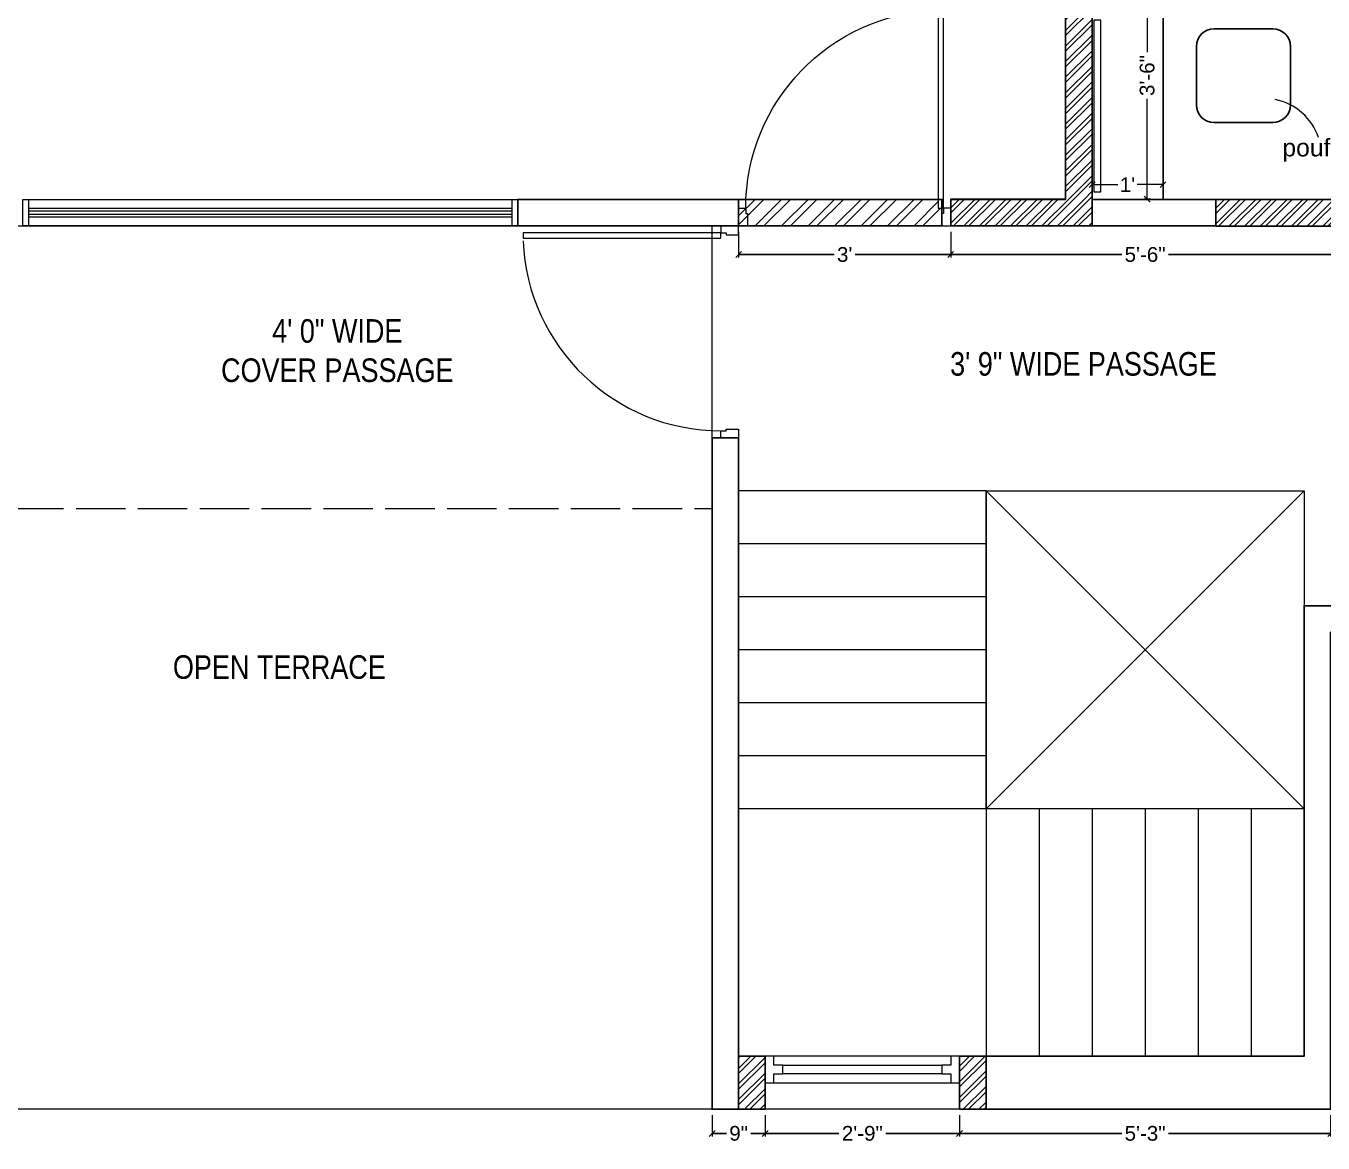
# Model space of a CAD drawing. Header units: millimetres. Extents: x 56222 to 154870, y -177588 to -121287.
# Drawn here: x 150050.4 to 150270.7, y -177398.4 to -177208.7 of the extents above; entities that cross this region are included whole.
import ezdxf

# ---------------------------------------------------------------- set-up
doc = ezdxf.new("R2010")
doc.units = ezdxf.units.MM
doc.header["$MEASUREMENT"] = 0
doc.header["$PDMODE"] = 35
doc.linetypes.add('ACAD_ISO02W100', pattern=[15, 12, -3])
doc.layers.get('Defpoints').update_dxf_attribs({"color": 220})
doc.layers.add('AR DOOR', color=40, linetype='Continuous')
doc.layers.add('AR ELE-5', color=134, linetype='Continuous')
for name, color, linetype, lineweight in [('dim05', 1, 'Continuous', 13), ('ELEVATION ( SPIRAL STAIR )', 250, 'Continuous', 9), ('FIRST FLOOR', 7, 'Continuous', 9), ('FIRST FLOOR ( DW_RAIL )', 7, 'Continuous', 9), ('FIRST FLOOR ( TEXT )', 7, 'Continuous', 9), ('FIRST FLOOR_( STAIR )', 251, 'Continuous', 9), ('FURNITURE', 32, 'Continuous', 9), ('GROUND FLOOR  ( PLINE )', 251, 'Continuous', 30), ('Labelling', 1, 'Continuous', 25), ('SECOND FLOOR', 7, 'Continuous', 9), ('SECOND FLOOR  ( PLINE )', 251, 'Continuous', 30), ('SECOND FLOOR ( DW_RAIL )', 7, 'Continuous', 9), ('SECOND FLOOR ( PLine )', 7, 'Continuous', 30), ('wall', 7, 'Continuous', 30), ('XX~SLAB ( BEAM )~ ( DIM )', 7, 'Continuous', 9)]:
    doc.layers.add(name, color=color, linetype=linetype, lineweight=lineweight)
doc.layers.add('XX~SLAB ( PLINE )', color=251, linetype='Continuous', plot=False)
doc.styles.add('Arial', font='arial.ttf')
doc.styles.add('KATHA', font='swissc.ttf')
doc.styles.get("Standard").update_dxf_attribs({"font": 'arial.ttf', "height": 6})
doc.styles.add('style4', font='ARIALN.TTF')
doc.dimstyles.new('ISO-25', dxfattribs={"dimtxt": 2.5, "dimasz": 1, "dimexe": 0.5, "dimexo": 1, "dimtad": 0, "dimdec": 1, "dimlunit": 4, "dimtxsty": 'Standard', "dimblk": 'OBLIQUE', "dimcen": 2.5, "dimclrd": 1, "dimclre": 1, "dimclrt": 5, "dimadec": 0, "dimazin": 0, "dimtfac": 1, "dimtdec": 1, "dimtmove": 0, "dimatfit": 3, "dimfxl": 1, "dimlwd": -1, "dimarcsym": 0})

# ---------------------------------------------------------------- blocks, each defined once
blk = doc.blocks.new('*U255')
for points in [[(0, 0), (0, 1120), (-30, 1120), (-30, 0)], [(40, 0), (0, 0), (0, -30), (-10, -30), (-10, -100), (40, -100)], [(-1160, 0), (-1120, 0), (-1120, -30), (-1110, -30), (-1110, -100), (-1160, -100)]]:
    blk.add_lwpolyline(points, close=True)
at = {"layer": 'AR ELE-5', "linetype": 'ByBlock', "ltscale": 15}
blk.add_arc((1.6, -0.7), 1121.6, 92.37301, 179.96526, dxfattribs=at)
blk = doc.blocks.new('*U256')
for points in [[(-1160, 0), (-1120, 0), (-1120, 30), (-1110, 30), (-1110, 100), (-1160, 100)], [(40, 0), (0, 0), (0, 30), (-10, 30), (-10, 100), (40, 100)], [(0, 0), (0, -1120), (-30, -1120), (-30, 0)]]:
    blk.add_lwpolyline(points, close=True)
at = {"layer": 'AR ELE-5', "linetype": 'ByBlock', "ltscale": 15}
blk.add_arc((1.6, 0.7), 1121.6, 180.03474, 267.62699, dxfattribs=at)
blk = doc.blocks.new('_Oblique')
at = {"layer": 'wall', "color": 0, "lineweight": -2}
blk.add_line((-0.5, -0.5), (0.5, 0.5), dxfattribs=at)
blk = doc.blocks.new('*D561')
at = {"layer": 'Defpoints', "color": 0, "transparency": 16777216}
for p in [(150171.45, -177242.64), (150207.45, -177242.65), (150207.45, -177247.52)]:
    blk.add_point(p, dxfattribs=at)
at = {"layer": 'dim05', "color": 5, "linetype": 'Continuous', "lineweight": -2, "transparency": 16777216}
for p, q in [((150171.45, -177243.64), (150171.45, -177248.02)), ((150207.45, -177243.65), (150207.45, -177248.02))]:
    blk.add_line(p, q, dxfattribs=at)
at = {"layer": 'dim05', "color": 5, "linetype": 'Continuous', "lineweight": 30, "transparency": 16777216}
for p, q in [((150171.45, -177247.52), (150187.68, -177247.52)), ((150207.45, -177247.52), (150191.22, -177247.52))]:
    blk.add_line(p, q, dxfattribs=at)
at = {"layer": 'dim05', "color": 5, "lineweight": 30, "transparency": 16777216, "rotation": 180}
blk.add_blockref('_Oblique', (150171.45, -177247.52), dxfattribs=at)
at = {"layer": 'dim05', "color": 5, "lineweight": 30, "transparency": 16777216}
blk.add_blockref('_Oblique', (150207.45, -177247.52), dxfattribs=at)
at = {"layer": 'dim05', "color": 5, "lineweight": 30, "transparency": 16777216, "insert": (150189.45, -177247.52), "char_height": 2.5, "attachment_point": 5, "style": 'Arial'}
blk.add_mtext("3'", dxfattribs=at)
blk = doc.blocks.new('*D562')
at = {"layer": 'Defpoints', "color": 0, "transparency": 16777216}
for p in [(150207.45, -177242.65), (150273.45, -177242.67), (150273.45, -177247.52)]:
    blk.add_point(p, dxfattribs=at)
at = {"layer": 'dim05', "color": 5, "linetype": 'Continuous', "lineweight": -2, "transparency": 16777216}
for p, q in [((150207.45, -177243.65), (150207.45, -177248.02)), ((150273.45, -177243.67), (150273.45, -177248.02))]:
    blk.add_line(p, q, dxfattribs=at)
at = {"layer": 'dim05', "color": 5, "linetype": 'Continuous', "lineweight": 30, "transparency": 16777216}
for p, q in [((150207.45, -177247.52), (150236.5, -177247.52)), ((150273.45, -177247.52), (150244.4, -177247.52))]:
    blk.add_line(p, q, dxfattribs=at)
at = {"layer": 'dim05', "color": 5, "lineweight": 30, "transparency": 16777216, "rotation": 180}
blk.add_blockref('_Oblique', (150207.45, -177247.52), dxfattribs=at)
at = {"layer": 'dim05', "color": 5, "lineweight": 30, "transparency": 16777216}
blk.add_blockref('_Oblique', (150273.45, -177247.52), dxfattribs=at)
at = {"layer": 'dim05', "color": 5, "transparency": 16777216, "insert": (150240.45, -177247.52), "char_height": 2.5, "attachment_point": 5, "style": 'Arial'}
blk.add_mtext('5\'-6"', dxfattribs=at)
blk = doc.blocks.new('*D564')
at = {"layer": 'Defpoints', "color": 0, "transparency": 16777216}
for p in [(150166.95, -177392.64), (150175.95, -177392.64), (150175.95, -177396.74)]:
    blk.add_point(p, dxfattribs=at)
at = {"layer": 'dim05', "color": 5, "linetype": 'Continuous', "lineweight": -2, "transparency": 16777216}
for p, q in [((150166.95, -177393.64), (150166.95, -177397.24)), ((150175.95, -177393.64), (150175.95, -177397.24))]:
    blk.add_line(p, q, dxfattribs=at)
at = {"layer": 'dim05', "color": 5, "linetype": 'Continuous', "lineweight": 30, "transparency": 16777216}
for p, q in [((150166.95, -177396.74), (150169.39, -177396.74)), ((150175.95, -177396.74), (150173.51, -177396.74))]:
    blk.add_line(p, q, dxfattribs=at)
at = {"layer": 'dim05', "color": 5, "lineweight": 30, "transparency": 16777216, "rotation": 180}
blk.add_blockref('_Oblique', (150166.95, -177396.74), dxfattribs=at)
at = {"layer": 'dim05', "color": 5, "lineweight": 30, "transparency": 16777216}
blk.add_blockref('_Oblique', (150175.95, -177396.74), dxfattribs=at)
at = {"layer": 'dim05', "color": 5, "lineweight": 30, "transparency": 16777216, "insert": (150171.45, -177396.74), "char_height": 2.5, "attachment_point": 5, "style": 'Arial'}
blk.add_mtext('9"', dxfattribs=at)
blk = doc.blocks.new('*D565')
at = {"layer": 'Defpoints', "color": 0, "transparency": 16777216}
for p in [(150175.95, -177392.64), (150208.95, -177392.64), (150208.95, -177396.74)]:
    blk.add_point(p, dxfattribs=at)
at = {"layer": 'dim05', "color": 5, "linetype": 'Continuous', "lineweight": -2, "transparency": 16777216}
for p, q in [((150175.95, -177393.64), (150175.95, -177397.24)), ((150208.95, -177393.64), (150208.95, -177397.24))]:
    blk.add_line(p, q, dxfattribs=at)
at = {"layer": 'dim05', "color": 5, "linetype": 'Continuous', "lineweight": 30, "transparency": 16777216}
for p, q in [((150175.95, -177396.74), (150188.48, -177396.74)), ((150208.95, -177396.74), (150196.42, -177396.74))]:
    blk.add_line(p, q, dxfattribs=at)
at = {"layer": 'dim05', "color": 5, "lineweight": 30, "transparency": 16777216, "rotation": 180}
blk.add_blockref('_Oblique', (150175.95, -177396.74), dxfattribs=at)
at = {"layer": 'dim05', "color": 5, "lineweight": 30, "transparency": 16777216}
blk.add_blockref('_Oblique', (150208.95, -177396.74), dxfattribs=at)
at = {"layer": 'dim05', "color": 5, "lineweight": 30, "transparency": 16777216, "insert": (150192.45, -177396.74), "char_height": 2.5, "attachment_point": 5, "style": 'Arial'}
blk.add_mtext('2\'-9"', dxfattribs=at)
blk = doc.blocks.new('*D566')
at = {"layer": 'Defpoints', "color": 0, "transparency": 16777216}
for p in [(150208.95, -177392.64), (150271.95, -177392.64), (150271.95, -177396.74)]:
    blk.add_point(p, dxfattribs=at)
at = {"layer": 'dim05', "color": 5, "linetype": 'Continuous', "lineweight": -2, "transparency": 16777216}
for p, q in [((150208.95, -177393.64), (150208.95, -177397.24)), ((150271.95, -177393.64), (150271.95, -177397.24))]:
    blk.add_line(p, q, dxfattribs=at)
at = {"layer": 'dim05', "color": 5, "linetype": 'Continuous', "lineweight": 30, "transparency": 16777216}
for p, q in [((150208.95, -177396.74), (150236.5, -177396.74)), ((150271.95, -177396.74), (150244.4, -177396.74))]:
    blk.add_line(p, q, dxfattribs=at)
at = {"layer": 'dim05', "color": 5, "lineweight": 30, "transparency": 16777216, "rotation": 180}
blk.add_blockref('_Oblique', (150208.95, -177396.74), dxfattribs=at)
at = {"layer": 'dim05', "color": 5, "lineweight": 30, "transparency": 16777216}
blk.add_blockref('_Oblique', (150271.95, -177396.74), dxfattribs=at)
at = {"layer": 'dim05', "color": 5, "lineweight": 30, "transparency": 16777216, "insert": (150240.45, -177396.74), "char_height": 2.5, "attachment_point": 5, "style": 'Arial'}
blk.add_mtext('5\'-3"', dxfattribs=at)
blk = doc.blocks.new('*D574')
at = {"layer": 'Defpoints', "color": 0, "transparency": 16777216}
for p in [(150231.45, -177235.64), (150231.45, -177238.14), (150243.5, -177238.14)]:
    blk.add_point(p, dxfattribs=at)
at = {"layer": 'dim05', "color": 1, "linetype": 'Continuous', "lineweight": -2, "transparency": 16777216}
for p, q in [((150231.45, -177237.14), (150231.45, -177235.14)), ((150243.5, -177237.14), (150243.5, -177235.14))]:
    blk.add_line(p, q, dxfattribs=at)
at = {"layer": 'dim05', "color": 1, "linetype": 'Continuous', "transparency": 16777216}
for p, q in [((150231.45, -177235.64), (150235.82, -177235.64)), ((150243.5, -177235.64), (150239.13, -177235.64))]:
    blk.add_line(p, q, dxfattribs=at)
at = {"layer": 'dim05', "color": 1, "transparency": 16777216, "rotation": 180}
blk.add_blockref('_Oblique', (150231.45, -177235.64), dxfattribs=at)
at = {"layer": 'dim05', "color": 1, "transparency": 16777216}
blk.add_blockref('_Oblique', (150243.5, -177235.64), dxfattribs=at)
at = {"layer": 'dim05', "color": 5, "lineweight": 25, "transparency": 16777216, "insert": (150237.47, -177235.64), "char_height": 2.5, "attachment_point": 5, "style": 'Arial'}
blk.add_mtext("1'", dxfattribs=at)
blk = doc.blocks.new('*D575')
at = {"layer": 'Defpoints', "color": 0, "transparency": 16777216}
for p in [(150240.8, -177196.14), (150243.5, -177196.14), (150242.41, -177238.09)]:
    blk.add_point(p, dxfattribs=at)
at = {"layer": 'dim05', "color": 1, "linetype": 'Continuous', "lineweight": -2, "transparency": 16777216}
for p, q in [((150242.5, -177196.14), (150240.3, -177196.14)), ((150241.41, -177238.09), (150240.3, -177238.09))]:
    blk.add_line(p, q, dxfattribs=at)
at = {"layer": 'dim05', "color": 1, "linetype": 'Continuous', "transparency": 16777216}
for p, q in [((150240.8, -177196.14), (150240.8, -177213.17)), ((150240.8, -177238.09), (150240.8, -177221.06))]:
    blk.add_line(p, q, dxfattribs=at)
at = {"layer": 'dim05', "color": 1, "transparency": 16777216}
for p, rotation in [((150240.8, -177196.14), 90), ((150240.8, -177238.09), 270)]:
    blk.add_blockref('_Oblique', p, dxfattribs=dict(at, rotation=rotation))
at = {"layer": 'dim05', "color": 5, "lineweight": 25, "transparency": 16777216, "insert": (150240.8, -177217.12), "char_height": 2.5, "attachment_point": 5, "rotation": 90, "style": 'Arial'}
blk.add_mtext('3\'-6"', dxfattribs=at)

msp = doc.modelspace()

# ---------------------------------------------------------------- hatches: boundary and pattern name
at = {"layer": 'ELEVATION ( SPIRAL STAIR )', "lineweight": 5}
h = msp.add_hatch(dxfattribs=at)
h.set_pattern_fill('ANSI32', color=2, scale=8.4797232)
h.paths.add_polyline_path([(150205.9495, -177239.6389), (150205.3495, -177239.6389), (150205.3495, -177238.1389), (150172.6839, -177238.1389, 0.01145185), (150172.6495, -177239.6797), (150172.6495, -177240.5389), (150172.9495, -177240.5389), (150172.9495, -177242.6389), (150205.9495, -177242.6389)])
h.paths.add_polyline_path([(150172.9495, -177240.5389), (150172.6495, -177240.5389), (150172.6495, -177239.6797, -0.00030313), (150172.6495, -177239.6389), (150171.4495, -177239.6389), (150171.4495, -177242.6389), (150172.9495, -177242.6389)])
h.paths.add_polyline_path([(150172.6839, -177238.1389), (150171.4495, -177238.1389), (150171.4495, -177239.6389), (150172.6495, -177239.6389, -0.01114869)])
at = {"layer": 'GROUND FLOOR  ( PLINE )', "lineweight": 5}
h = msp.add_hatch(dxfattribs=at)
h.set_pattern_fill('ANSI32', color=3, scale=5)
h.paths.add_polyline_path([(150231.4495, -177086.6389), (150226.9498, -177086.6389), (150226.9498, -177238.1389), (150231.4495, -177238.1389)])
h = msp.add_hatch(dxfattribs=at)
h.set_pattern_fill('ANSI32', color=3, scale=5)
h.paths.add_polyline_path([(150231.4495, -177238.1389), (150226.9498, -177238.1389), (150207.4495, -177238.1389), (150207.4495, -177242.6389), (150226.9495, -177242.6389), (150231.4495, -177242.6389)])
h = msp.add_hatch(dxfattribs=at)
h.set_pattern_fill('ANSI32', color=3, scale=5)
h.paths.add_polyline_path([(150273.4495, -177238.1389), (150252.4495, -177238.1389), (150252.4495, -177242.6389), (150273.4495, -177242.6389)])
h = msp.add_hatch(dxfattribs=at)
h.set_pattern_fill('ANSI32', color=3, scale=5)
h.set_pattern_definition([(45, (939.806, -5.5963), (-1.325825215, 1.325825215), []), (45, (940.6899, -5.5963), (-1.325825215, 1.325825215), [])])
h.paths.add_polyline_path([(150175.9495, -177383.6389), (150171.4495, -177383.6389), (150171.4495, -177392.6389), (150175.9495, -177392.6389)])
h.paths.add_polyline_path([(150213.4495, -177383.6389), (150208.9495, -177383.6389), (150208.9495, -177392.6389), (150213.4495, -177392.6389)])
h.paths.add_polyline_path([(150309.4495, -177383.6389), (150309.4495, -177392.6389)], flags=17)

# ---------------------------------------------------------------- linework, layer by layer
at = {"layer": 'ELEVATION ( SPIRAL STAIR )', "color": 5}
msp.add_lwpolyline([(150231.776, -177236.8368), (150232.9325, -177236.8368), (150232.9325, -177207.7379), (150231.776, -177207.7379)], close=True, dxfattribs=at)
at = {"layer": 'ELEVATION ( SPIRAL STAIR )', "color": 2, "lineweight": 30}
msp.add_lwpolyline([(150171.4495, -177242.6389), (150205.9495, -177242.6389), (150205.9495, -177238.1389), (150171.4495, -177238.1389)], close=True, dxfattribs=at)
at = {"layer": 'FIRST FLOOR', "color": 1}
msp.add_line((150213.4495, -177383.6389), (150213.4495, -177392.6389), dxfattribs=at)
at = {"layer": 'FIRST FLOOR ( DW_RAIL )'}
for points in [[(150050.9495, -177242.6389), (150050.9495, -177238.1389)], [(150132.9495, -177238.1389), (150132.9495, -177242.6389)]]:
    msp.add_lwpolyline(points, dxfattribs=at)
for points in [[(150050.9495, -177239.6389), (150132.9495, -177239.6389), (150132.9495, -177240.1389), (150050.9495, -177240.1389)], [(150050.9495, -177240.6389), (150132.9495, -177240.6389), (150132.9495, -177241.1389), (150050.9495, -177241.1389)]]:
    msp.add_lwpolyline(points, close=True, dxfattribs=at)
at = {"layer": 'FIRST FLOOR_( STAIR )'}
for p, q in [((150213.4495, -177287.6389), (150171.4495, -177287.6389)), ((150213.4495, -177287.6389), (150213.4495, -177383.6389)), ((150213.4495, -177296.6389), (150171.4495, -177296.6389)), ((150213.4495, -177305.6389), (150171.4495, -177305.6389)), ((150213.4495, -177314.6389), (150171.4495, -177314.6389)), ((150213.4495, -177323.6389), (150171.4495, -177323.6389)), ((150213.4495, -177332.6389), (150171.4495, -177332.6389)), ((150267.4495, -177341.6389), (150171.4495, -177341.6389)), ((150222.4495, -177341.6389), (150222.4495, -177383.6389)), ((150231.4495, -177341.6389), (150231.4495, -177383.6389)), ((150240.4495, -177341.6389), (150240.4495, -177383.6389)), ((150249.4495, -177341.6389), (150249.4495, -177383.6389)), ((150258.4495, -177341.6389), (150258.4495, -177383.6389))]:
    msp.add_line(p, q, dxfattribs=at)
at = {"layer": 'FURNITURE', "lineweight": 30}
msp.add_lwpolyline([(150243.4964, -177196.1389), (150231.4495, -177196.1389), (150231.4495, -177238.1389), (150243.4964, -177238.1389)], close=True, dxfattribs=at)
msp.add_lwpolyline([(150252.1554, -177209.1609), (150262.1236, -177209.1609, -0.41421356), (150265.1236, -177212.1609), (150265.1236, -177222.117, -0.41421356), (150262.1236, -177225.117), (150252.1554, -177225.117, -0.41421356), (150249.1554, -177222.117), (150249.1554, -177212.1609, -0.41421356)], format="xyb", close=True, dxfattribs=at)
at = {"layer": 'GROUND FLOOR  ( PLINE )', "color": 3}
for points in [[(150226.9498, -177238.1389), (150226.9498, -177086.6389), (150231.4495, -177086.6389), (150231.4495, -177238.1389)], [(150231.4495, -177238.1125), (150231.4495, -177242.6389), (150207.4495, -177242.6522), (150207.4495, -177238.1257), (150226.9498, -177238.115)]]:
    msp.add_lwpolyline(points, dxfattribs=at)
for points in [[(150252.4495, -177242.6654), (150273.4495, -177242.6654), (150273.4495, -177238.1389), (150252.4495, -177238.1389)], [(150171.4495, -177383.6389), (150175.9495, -177383.6389), (150175.9495, -177392.6389), (150171.4495, -177392.6389)], [(150213.4495, -177383.6389), (150208.9495, -177383.6389), (150208.9495, -177392.6389), (150213.4495, -177392.6389)]]:
    msp.add_lwpolyline(points, close=True, dxfattribs=at)
at = {"layer": 'Labelling', "color": 1}
msp.add_arc((150260.6903, -177230.7098, -0.0006), 9.6892, 18.394643, 78.99677, dxfattribs=at)
at = {"layer": 'SECOND FLOOR'}
for p, q in [((150226.9495, -177086.6389), (150226.9495, -177238.1389)), ((150231.4495, -177238.1389), (150231.4495, -177086.6389)), ((150133.9495, -177238.1389), (150171.4495, -177238.1389)), ((150133.9495, -177242.6389), (150133.9495, -177238.1389)), ((150171.4495, -177242.6389), (150171.4495, -177238.1389)), ((150016.9495, -177242.6389), (150171.4495, -177242.6389)), ((150166.9495, -177392.6389), (150166.9495, -177242.6389)), ((150226.9495, -177242.6389), (150231.4495, -177242.6389)), ((150166.9495, -177278.6389), (150171.4495, -177278.6389)), ((150171.4495, -177392.6389), (150171.4495, -177278.6389)), ((150267.4495, -177307.1389), (150267.4495, -177383.6389)), ((150309.4495, -177307.1389), (150267.4495, -177307.1389)), ((150267.4495, -177383.6389), (150171.4495, -177383.6389)), ((150408.4495, -177392.6389), (150007.9495, -177392.6389))]:
    msp.add_line(p, q, dxfattribs=at)
at = {"layer": 'SECOND FLOOR', "color": 1, "linetype": 'ACAD_ISO02W100', "ltscale": 0.7}
msp.add_lwpolyline([(150016.9495, -177290.6389), (150166.9495, -177290.6389)], dxfattribs=at)
at = {"layer": 'SECOND FLOOR  ( PLINE )'}
for points in [[(150226.9495, -177242.6389), (150207.4495, -177242.6389), (150207.4495, -177238.1389), (150226.9495, -177238.1389), (150226.9495, -177086.6389), (150157.9495, -177086.6389), (150157.9495, -177082.1389), (150303.4488, -177082.1389), (150303.4488, -177086.6389), (150231.4495, -177086.6389), (150231.4495, -177238.1389), (150252.4495, -177238.1389), (150252.4495, -177242.6389), (150231.4495, -177242.6389)], [(150171.4495, -177238.1389), (150133.9495, -177238.1389), (150133.9495, -177242.6389), (150171.4495, -177242.6389)], [(150171.4495, -177278.6389), (150166.9495, -177278.6389), (150166.9495, -177392.6389), (150171.4495, -177392.6389)]]:
    msp.add_lwpolyline(points, close=True, dxfattribs=at)
at = {"layer": 'SECOND FLOOR ( DW_RAIL )', "color": 3}
msp.add_lwpolyline([(150208.9495, -177383.6389), (150207.4495, -177383.6389), (150207.4495, -177385.1389), (150205.9495, -177385.1389), (150205.9495, -177386.6389), (150178.9495, -177386.6389), (150178.9495, -177385.1389), (150177.4495, -177385.1389), (150177.4495, -177383.6389), (150175.9495, -177383.6389), (150175.9495, -177388.1389), (150177.4495, -177388.1389), (150177.4495, -177386.6389), (150178.9495, -177386.6389), (150178.9495, -177385.1389), (150205.9495, -177385.1389), (150205.9495, -177386.6389), (150207.4495, -177386.6389), (150207.4495, -177388.1389), (150208.9495, -177388.1389), (150208.9495, -177383.6389), (150175.9495, -177383.6389), (150175.9495, -177388.1389), (150208.9495, -177388.1389)], close=True, dxfattribs=at)
at = {"layer": 'SECOND FLOOR ( PLine )'}
msp.add_lwpolyline([(150271.9495, -177307.1389), (150279.4495, -177307.1389), (150279.4495, -177311.6389), (150271.9495, -177311.6389), (150271.9495, -177311.6389), (150271.9495, -177392.6389), (150213.4495, -177392.6389), (150213.4495, -177383.6389), (150267.4495, -177383.6389), (150267.4495, -177307.1389)], close=True, dxfattribs=at)
at = {"layer": 'XX~SLAB ( BEAM )~ ( DIM )'}
for p, q in [((150267.4495, -177341.6389), (150213.4495, -177287.6389)), ((150213.4495, -177341.6389), (150267.4495, -177287.6389))]:
    msp.add_line(p, q, dxfattribs=at)
for points in [[(150049.9495, -177238.1389), (150133.9495, -177238.1389), (150133.9495, -177242.6389), (150049.9495, -177242.6389)], [(150213.4495, -177287.6389), (150267.4495, -177287.6389), (150267.4495, -177341.6389), (150213.4495, -177341.6389)]]:
    msp.add_lwpolyline(points, close=True, dxfattribs=at)
at = {"layer": 'XX~SLAB ( PLINE )'}
msp.add_lwpolyline([(150003.4495, -177082.1389), (150408.4495, -177082.1389), (150408.4495, -177392.6389), (150399.4495, -177392.6389), (150379.6449, -177392.6389), (150339.3077, -177392.6389), (150313.9495, -177392.6389), (150166.9495, -177392.6389), (150093.706, -177392.6389), (150003.4495, -177392.6389)], close=True, dxfattribs=at)

# ---------------------------------------------------------------- block references
at = {"layer": 'AR DOOR', "linetype": 'ByBlock', "lineweight": -2, "extrusion": (0, 0, -1), "yscale": 0.02999999999996949, "zscale": -0.02999999999996949}
for name, p, xscale, rotation in [('*U256', (-150206.2495, -177239.6389), 0.02999999999996949, 180), ('*U255', (-150168.4495, -177243.8389), -0.02999999999996949, 270)]:
    msp.add_blockref(name, p, dxfattribs=dict(at, xscale=xscale, rotation=rotation))

# ---------------------------------------------------------------- texts
at = {"layer": 'FIRST FLOOR ( TEXT )', "char_height": 4, "attachment_point": 5, "style": 'KATHA'}
for s, insert in [('4\' 0" WIDE \\PCOVER PASSAGE', (150103.3106, -177263.845)), ('3\' 9" WIDE PASSAGE', (150229.9932, -177266.1021)), ('OPEN TERRACE', (150093.4743, -177317.5812))]:
    msp.add_mtext(s, dxfattribs=dict(at, insert=insert))
at = {"layer": 'Labelling', "color": 1, "insert": (150267.8366, -177229.8012, -0.0704), "char_height": 3, "width": 33.454272, "attachment_point": 5, "style": 'style4'}
msp.add_mtext('\\A1;{\\fArial|b0|i0|c0|p34;pouf }', dxfattribs=at)

# ---------------------------------------------------------------- dimensions: what is measured, and where the dimension line sits
at = {"layer": 'dim05', "color": 27, "lineweight": 25, "true_color": 0x7d5120}
dim = msp.add_linear_dim(base=(150240.8002, -177196.1389), p1=(150242.4125, -177238.0929), p2=(150243.4964, -177196.1389), angle=90, dimstyle='ISO-25', override={"dimdec": 0, "dimtxsty": 'Arial'}, dxfattribs=at)
dim.commit()
dim.dimension.update_dxf_attribs({"geometry": '*D575', "text_midpoint": (150240.8002, -177217.1159)})
dim = msp.add_linear_dim(base=(150231.4495, -177235.6383), p1=(150243.4964, -177238.1389), p2=(150231.4495, -177238.1389), dimstyle='ISO-25', override={"dimdec": 0, "dimtxsty": 'Arial'}, dxfattribs=at)
dim.commit()
dim.dimension.update_dxf_attribs({"geometry": '*D574', "text_midpoint": (150237.473, -177235.6383)})
at = {"layer": 'dim05', "color": 27, "lineweight": 30, "true_color": 0x7d5120}
for base, p1, p2, picture, middle in [((150207.4495, -177247.5187), (150171.4495, -177242.6389), (150207.4495, -177242.6522), '*D561', (150189.4495, -177247.5187)), ((150175.9495, -177396.7352), (150166.9495, -177392.6389), (150175.9495, -177392.6389), '*D564', (150171.4495, -177396.7352)), ((150208.9495, -177396.7352), (150175.9495, -177392.6389), (150208.9495, -177392.6389), '*D565', (150192.4495, -177396.7352)), ((150271.9495, -177396.7352), (150208.9495, -177392.6389), (150271.9495, -177392.6389), '*D566', (150240.4495, -177396.7352))]:
    dim = msp.add_linear_dim(base=base, p1=p1, p2=p2, dimstyle='ISO-25', override={"dimtxsty": 'Arial', "dimclrd": 5, "dimclre": 5, "dimlwd": 30}, dxfattribs=at)
    dim.commit()
    dim.dimension.update_dxf_attribs({"geometry": picture, "text_midpoint": middle})
at = {"layer": 'dim05'}
dim = msp.add_linear_dim(base=(150273.4495, -177247.5187), p1=(150207.4495, -177242.6522), p2=(150273.4495, -177242.6654), dimstyle='ISO-25', override={"dimtxsty": 'Arial', "dimclrd": 5, "dimclre": 5, "dimtmove": 1, "dimlwd": 30}, dxfattribs=at)
dim.commit()
dim.dimension.update_dxf_attribs({"geometry": '*D562', "text_midpoint": (150240.4495, -177247.5187)})

doc.saveas('drawing.dxf')
